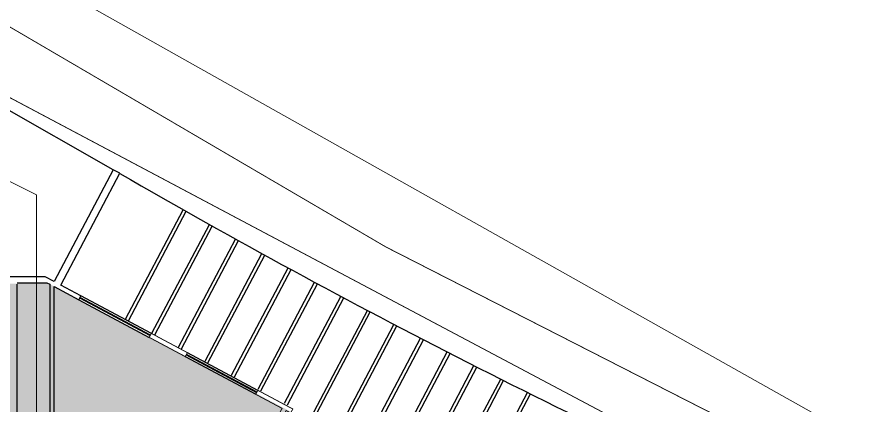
# Model space of a CAD drawing. Header units: metres. Extents: x -331 to 2982, y 362 to 2539.
# Drawn here: x 783.71 to 811.46, y 1051.38 to 1064.27 of the extents above; entities that cross this region are included whole.
import ezdxf

# ---------------------------------------------------------------- set-up
doc = ezdxf.new("R2010")
doc.units = ezdxf.units.M
doc.layers.get('0').update_dxf_attribs({"color": 251})
doc.layers.add('_salas', color=251, linetype='Continuous', plot=False)
doc.layers.add('Div', color=251, linetype='Continuous')
doc.layers.add('Pis', color=251, linetype='Continuous')

msp = doc.modelspace()

# ---------------------------------------------------------------- hatches: boundary and pattern name
at = {"layer": '_salas', "transparency": 33554559}
h = msp.add_hatch(color=256, dxfattribs=at)
h.dxf.hatch_style = 1
h.paths.add_polyline_path([(743.6908937364303, 1030.19703546405), (738.7408937364305, 1030.19703546405), (738.7408937364305, 1007.497035464051), (743.6908937364303, 1007.497035464051), (743.6908937364303, 981.850647818937), (780.886039463842, 981.883279818843), (780.886039463842, 1015.047035464051), (784.7659802487603, 1015.047035455116), (784.7659802504033, 1015.760539379757), (810.5657732722045, 1029.560381129999), (810.5657732747788, 1041.746506356498), (784.7659803417307, 1055.418533607126), (767.7406115500801, 1055.418533607126), (767.7406115500801, 1064.147035464051), (769.9506115500801, 1064.147035464051), (769.9506115500801, 1067.118828578676), (767.8513821356321, 1067.118828578676), (750.2406115500805, 1076.027200833941), (750.2406115500801, 1078.034915516839), (743.7406115500796, 1078.034915516838)])
h.paths.add_polyline_path([(790.6659803057355, 1042.793336892227), (802.1728045005946, 1036.643657902478), (802.1728045005946, 1034.859406358377), (790.6659802665458, 1028.709727347683)], flags=16)

# ---------------------------------------------------------------- linework, layer by layer
at = {"lineweight": 0}
for p, q in [((787.3110498731373, 1054.239350855803), (789.2235895889453, 1057.868625239905)), ((787.4058721210956, 1054.187008368447), (789.3178744948386, 1057.815263081283)), ((788.1896002210344, 1053.774393560763), (790.089896687276, 1057.380434904704)), ((788.2869147414633, 1053.723111165015), (790.1858840149841, 1057.32663400097)), ((789.0681505689311, 1053.309436265724), (790.9581266831556, 1056.895893499121)), ((789.1654650893599, 1053.258153869976), (791.0543267695593, 1056.84249633063)), ((789.9467009168281, 1052.844478970685), (791.8282790017493, 1056.414999932341)), ((790.044015437257, 1052.793196574936), (791.9246917893461, 1056.362006389973)), ((790.8252512647248, 1052.379521675645), (792.7003531676085, 1055.93775330214)), ((790.9225657851537, 1052.328239279897), (792.7969786098845, 1055.885163297631)), ((783.7233145287432, 1007.703298475657), (783.7233145287432, 1055.403298475656)), ((791.7038016126219, 1051.914564380606), (793.5743488045446, 1055.464152894657)), ((791.8011161330508, 1051.863281984858), (793.6711868659659, 1055.411966360576)), ((792.582351960519, 1051.449607085567), (794.4502656355344, 1054.994198184207)), ((792.6796664809474, 1051.398324689818), (794.5473162915353, 1054.942415073936)), ((793.4609023084156, 1050.984649790527), (795.3281034826482, 1054.527888833145)), ((793.5582168288445, 1050.933367394779), (795.4253667196253, 1054.476509120872)), ((794.3394526563122, 1050.519692495488), (796.2078622670024, 1054.065224691781)), ((794.4367671767416, 1050.46841009974), (796.3053380823121, 1054.01424837249)), ((795.2180030042093, 1050.054735200449), (797.0895420087406, 1053.606205798342)), ((795.3153175246387, 1050.003452804701), (797.187230410698, 1053.55563288781)), ((796.0965533521064, 1049.589777905409), (797.9731428270397, 1053.150832378976)), ((796.1938678725353, 1049.538495509661), (798.0710438349204, 1053.100662913782)), ((796.9751037000035, 1049.12482061037), (798.8586649401382, 1052.699104847819)), ((797.0724182204319, 1049.073538214622), (798.9567785841832, 1052.649338885349)), ((797.8536540479001, 1048.659863315331), (799.746108665393, 1052.251023807097)), ((797.9509685683286, 1048.608580919583), (799.8444349868175, 1052.20166142556)), ((798.7322043957968, 1048.194906020291), (800.6354744193634, 1051.806590047277)), ((798.8295189162257, 1048.143623624543), (800.7340134703666, 1051.757631345729))]:
    msp.add_line(p, q, dxfattribs=at)
msp.add_lwpolyline([(924.7929073603789, 803.353335172327), (923.9766376791488, 997.7972611892221, 0.4142216660946105), (918.990778157304, 1002.797650356614, 0.0006794350110350167), (885.3727820536353, 1002.810217090511), (885.3727820501483, 1011.001882596156), (885.3727820498927, 1011.601882596602), (886.3464476933107, 1011.601882596219, 0.7427886167569143), (887.2018179969266, 1015.306152750457), (883.811865884006, 1016.615771130378), (861.1038687436928, 1023.516969168467), (822.2860059636143, 1041.496607461095), (810.5360026792707, 1047.217797285057), (766.9371060341521, 1070.370097077268), (744.4330323423903, 1083.332766306616), (742.890378450779, 1084.221357074946), (740.7704814984847, 1085.452501496352, 0.5776208198366205), (738.2143080573853, 1083.989614372331), (738.2876815837783, 1030.282979874983), (738.2584995385362, 981.9634663750533), (738.4781391025879, 955.3611352076517), (738.5300160579134, 946.8111352076525), (739.2330090742737, 850.3246201743649)], format="xyb", dxfattribs=at)
at = {"layer": 'Div', "color": 230, "linetype": 'Continuous', "lineweight": 0}
msp.add_line((736.0623164931794, 1092.779744843275), (816.4981818979422, 1047.530127733236), dxfattribs=at)
at = {"layer": 'Div', "color": 150, "linetype": 'Continuous', "lineweight": 0}
msp.add_lwpolyline([(766.5598842580289, 999.8505536976268), (766.5598842580289, 1052.840716383398), (771.6368919546235, 1052.840716383398), (771.6368919546235, 1060.058485287226), (780.9614564316284, 1060.058485287226), (784.3576111326797, 1058.356613876865), (784.3576111326797, 1008.888009945905), (787.3392530373926, 1008.888009945905), (787.3392530373926, 979.1242298806606)], dxfattribs=at)
at = {"layer": 'Pis'}
for p, q in [((786.902852502607, 1059.195528023429), (742.2157095662858, 1084.609976029404)), ((786.902852502607, 1059.195528023429), (784.9490507093471, 1055.487953879332)), ((785.1695012315786, 1055.370038889937), (787.1240218672178, 1059.078977124)), ((787.1240218672178, 1059.078977124), (786.902852502607, 1059.195528023429)), ((787.3110498731373, 1054.239350855803), (789.2235895889453, 1057.868625239905)), ((787.4058721210956, 1054.187008368447), (789.3178744948386, 1057.815263081283)), ((788.1896002210344, 1053.774393560763), (790.089896687276, 1057.380434904704)), ((788.2869147414633, 1053.723111165015), (790.1858840149841, 1057.32663400097)), ((789.0681505689311, 1053.309436265724), (790.9581266831556, 1056.895893499121)), ((789.1654650893599, 1053.258153869976), (791.0543267695593, 1056.84249633063)), ((789.9467009168281, 1052.844478970685), (791.8282790017493, 1056.414999932341)), ((790.044015437257, 1052.793196574936), (791.9246917893461, 1056.362006389973)), ((790.8252512647248, 1052.379521675645), (792.7003531676085, 1055.93775330214)), ((790.9225657851537, 1052.328239279897), (792.7969786098845, 1055.885163297631)), ((784.6516362872333, 1055.647035464054), (774.9230323423926, 1055.647035464054)), ((784.9490507093471, 1055.487953879332), (784.6516362872333, 1055.647035464054)), ((783.7233145287432, 1055.447035464055), (784.7072887784043, 1055.447035464055)), ((783.7233145287433, 1007.703298475657), (783.7233145287433, 1055.403298475656)), ((784.7072887784043, 1055.447035464055), (784.7984011336507, 1055.398302551189)), ((784.7984011336507, 1055.398302551189), (784.7984011168242, 1048.091508863772)), ((785.8308478447884, 1055.016296571282), (785.1695012315786, 1055.370038889937)), ((791.7038016126219, 1051.914564380606), (793.5743488045446, 1055.464152894657)), ((791.8011161330508, 1051.863281984858), (793.6711868659659, 1055.411966360576)), ((784.9484011176951, 1048.51381460072), (784.9484011334639, 1055.318072631757)), ((784.9484011334639, 1055.318072631757), (785.7600559124858, 1054.88394598103)), ((785.7600559124858, 1054.88394598103), (785.8308478447884, 1055.016296571282)), ((785.7600559124858, 1054.88394598103), (788.0967440702289, 1053.634130628578)), ((785.7907125248062, 1054.941262402072), (788.1274006825493, 1053.69144704962)), ((788.1392563126428, 1053.707856626776), (785.8001905306364, 1054.958980525632)), ((788.1699136267948, 1053.765172672426), (785.8308478447884, 1055.016296571282)), ((792.582351960519, 1051.449607085567), (794.4502656355344, 1054.994198184207)), ((792.6796664809474, 1051.398324689818), (794.5473162915353, 1054.942415073936)), ((793.4609023084156, 1050.984649790527), (795.3281034826482, 1054.527888833145)), ((793.5582168288445, 1050.933367394779), (795.4253667196253, 1054.476509120872)), ((794.3394526563122, 1050.519692495488), (796.2078622670024, 1054.065224691781)), ((794.4367671767416, 1050.46841009974), (796.3053380823121, 1054.01424837249)), ((795.2180030042093, 1050.054735200449), (797.0895420087406, 1053.606205798342)), ((795.3153175246387, 1050.003452804701), (797.187230410698, 1053.55563288781)), ((791.7015403387322, 1051.876169543429), (789.3637096423035, 1053.126632817391)), ((796.0965533521064, 1049.589777905409), (797.9731428270397, 1053.150832378976)), ((789.2888814016055, 1052.996496747459), (791.6267282881481, 1051.746061630217)), ((789.3195380139259, 1053.0538131685), (791.6573849004685, 1051.803378051259)), ((791.6708830245807, 1051.818853497778), (789.3330523281516, 1053.069316771741)), ((796.1938678725353, 1049.538495509661), (798.0710438349204, 1053.100662913782)), ((796.9751037000035, 1049.12482061037), (798.8586649401382, 1052.699104847819)), ((797.0724182204319, 1049.073538214622), (798.9567785841832, 1052.649338885349)), ((797.8536540479001, 1048.659863315331), (799.746108665393, 1052.251023807097)), ((797.9509685683286, 1048.608580919583), (799.8444349868175, 1052.20166142556)), ((798.7322043957968, 1048.194906020291), (800.6354744193634, 1051.806590047277)), ((798.8295189162257, 1048.143623624543), (800.7340134703666, 1051.757631345729))]:
    msp.add_line(p, q, dxfattribs=at)
at = {"layer": 'Pis', "const_width": 0.03}
msp.add_lwpolyline([(858.3629769050874, 1026.867990690006), (807.6424014854267, 1050.654675590833), (795.943377834584, 1056.631635391751), (742.8920401896946, 1087.696129176684)], dxfattribs=at)
msp.add_lwpolyline([(924.7929073603789, 803.353335172327), (923.9766376791488, 997.7972611892221, 0.4142216660946105), (918.990778157304, 1002.797650356614, 0.0006794350110350167), (885.3727820536353, 1002.810217090511), (885.3727820501483, 1011.001882596156), (885.3727820498927, 1011.601882596602), (886.3464476933107, 1011.601882596219, 0.7427886167569143), (887.2018179969266, 1015.306152750457), (883.811865884006, 1016.615771130378), (861.1038687436928, 1023.516969168467), (822.2860059636143, 1041.496607461095), (810.5360026792707, 1047.217797285057), (766.9371060341521, 1070.370097077268), (744.4330323423903, 1083.332766306616), (742.890378450779, 1084.221357074946), (740.7704814984847, 1085.452501496352, 0.5776208198366205), (738.2143080573853, 1083.989614372331), (738.2876815837783, 1030.282979874983), (738.2584995385362, 981.9634663750533), (738.4781391025879, 955.3611352076518), (738.5300160579134, 946.8111352076526), (739.2330090742737, 850.324620174365)], format="xyb", dxfattribs=at)
for points in [[(788.1699136267953, 1053.765172672426), (788.0967440702291, 1053.634130628578), (789.2888814016055, 1052.996496747459), (789.3637096423035, 1053.126632817391)], [(791.7015403387322, 1051.876169543429), (791.6267282881481, 1051.746061630217), (792.5033145455313, 1051.277205330931), (791.3582889696781, 1049.284545674064), (791.488346168127, 1049.209811979309), (792.6356435617945, 1051.206425224465), (792.7856176064715, 1051.126206825758), (792.8563652545145, 1051.258474623413)]]:
    msp.add_lwpolyline(points, close=True, dxfattribs=at)
at = {"layer": 'Pis'}
msp.add_arc((907.3812335240507, 1266.529857185507), 239.7931161175221, 239.8996189057903, 246.1739522407383, dxfattribs=at)

doc.saveas('drawing.dxf')
